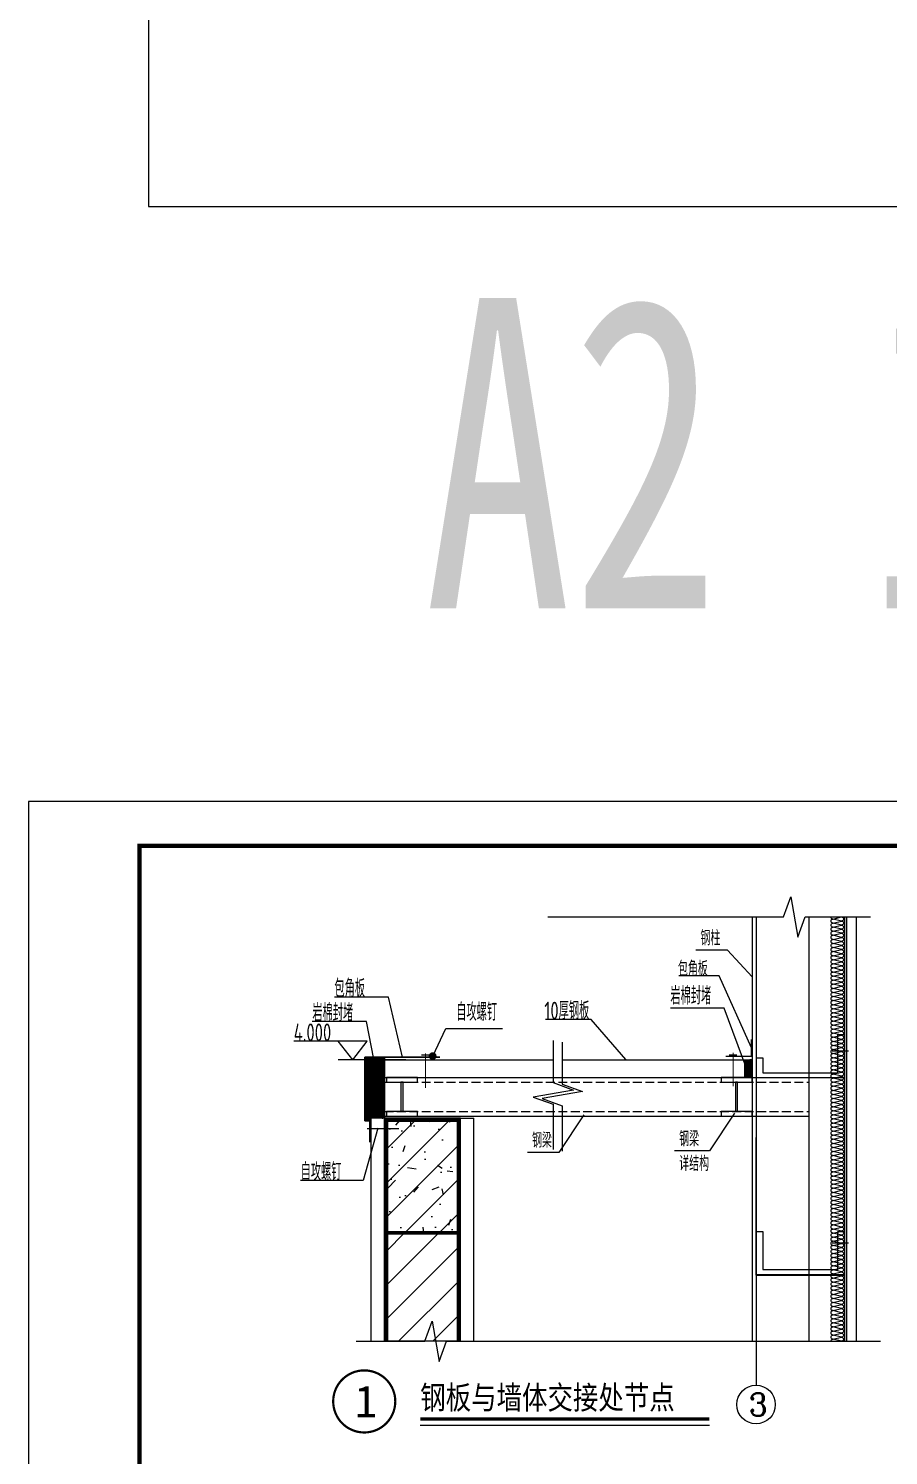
# Model space of a CAD drawing. Header units: inches. Extents: x -3733042 to -3450527, y 579159 to 997713.
# Drawn here: x -3733042 to -3728195, y 630672 to 638717 of the extents above; entities that cross this region are included whole.
import ezdxf

# ---------------------------------------------------------------- set-up
doc = ezdxf.new("R2010")
doc.units = ezdxf.units.IN
doc.header["$LTSCALE"] = 1000
doc.header["$MEASUREMENT"] = 0
doc.header["$PDSIZE"] = -5
doc.linetypes.add('DASH', pattern=[0.35, 0.25, -0.1])
doc.layers.get('0').update_dxf_attribs({"lineweight": 18})
doc.layers.get('Defpoints').update_dxf_attribs({"lineweight": 18})
for name, color, linetype, lineweight in [('A-看线', 125, 'Continuous', 18), ('AXIS', 30, 'Continuous', 18), ('AXIS_TEXT', 7, 'Continuous', 18), ('DIM_ELEV', 3, 'Continuous', 18), ('DIM_IDEN', 3, 'Continuous', 18), ('DIM_LEAD', 3, 'Continuous', 18), ('DIM_SYMB', 3, 'Continuous', 18), ('PUB_HATCH', 8, 'Continuous', 18), ('PUB_TEXT', 7, 'Continuous', 18), ('PUB_TITLE', 153, 'Continuous', 18), ('PUB_WALL', 9, 'Continuous', 18), ('S_STAIR', 9, 'Continuous', 18), ('SURFACE', 255, 'Continuous', 18), ('WALL', 6, 'Continuous', 18), ('填充', 8, 'Continuous', 18)]:
    doc.layers.add(name, color=color, linetype=linetype, lineweight=lineweight)
doc.styles.add('_TCH_AXIS', font='complex.shx', dxfattribs={"bigfont": 'gbcbig.shx'})
doc.styles.add('_TCH_DIM', font='simplex.shx', dxfattribs={"width": 0.7, "bigfont": 'gbcbig.shx'})
doc.styles.add('CHINESE', font='', dxfattribs={"width": 0.7})
doc.styles.add('COMPLEX', font='complex.shx')
doc.styles.get("Standard").update_dxf_attribs({"font": 'gbenor.shx', "bigfont": 'gbcbig.shx'})
doc.styles.add('黑体', font='', dxfattribs={"width": 0.8})
doc.styles.get('CHINESE').set_extended_font_data('黑体')
doc.styles.get('黑体').set_extended_font_data('黑体')
pattern_1 = [(45, (0, 0), (-0.8838834765, 0.8838834765), []), (135, (0, 0), (-0.8838834765, -0.8838834765), [])]

# ---------------------------------------------------------------- blocks, each defined once
blk = doc.blocks.new('_AXISO')
blk.add_circle((0, 0), 0.5)
at = {"layer": 'AXIS_TEXT', "style": 'COMPLEX', "width": 1.04167}
blk.add_attdef('A', (-0.25, -0.28), '', height=0.56, dxfattribs=at)
blk = doc.blocks.new('A$C25720DE8')
at = {"layer": 'PUB_TITLE'}
blk.add_lwpolyline([(89100, 0), (89100, 63000), (0, 63000), (0, 0)], close=True, dxfattribs=at)
blk.add_lwpolyline([(87600, 1500, 150, 150, 0), (87600, 61500, 150, 150, 0), (3750, 61500, 150, 150, 0), (3750, 1500, 150, 150, 0)], format="xyseb", close=True, dxfattribs=at)
blk = doc.blocks.new('$LinePat$岩棉板')
at = {"color": 0}
for p, q in [((0, -17), (12, -67)), ((12, -67), (24, -17))]:
    blk.add_line(p, q, dxfattribs=at)
for centre, start, end in [((12, -17), 360, 180), ((0, -67), 270, 0), ((24, -67), 180, 270)]:
    blk.add_arc(centre, 12, start, end, dxfattribs=at)
at = {"layer": 'Defpoints'}
blk.add_point((0, 0.1), dxfattribs=at)
at = {"layer": 'Defpoints', "color": 0}
blk.add_point((24, -84), dxfattribs=at)

msp = doc.modelspace()

# ---------------------------------------------------------------- hatches: boundary and pattern name
at = {"layer": 'PUB_HATCH'}
h = msp.add_hatch(dxfattribs=at)
h.set_pattern_fill('钢筋混凝土', color=256, style=0, pattern_type=0)
h.set_pattern_definition([(45, (0, 0), (-96.140311, 96.140311), []), (50, (0, 0), (-101.346613, 378.23071), [40.78888, -448.677676]), (355, (0, 0), (145.34991, 389.762614), [32.631104, -358.94214]), (100.4514, (32.5, -2.84), (-427.694095, 238.023667), [34.665212, -381.31735]), (46.1842, (0, 108.77), (-113.92657, 576.20513), [61.18332, -673.01651]), (96.6356, (48.37, 101.27), (-616.358575, 398.93797), [51.99782, -571.97593]), (351.1842, (0, 108.8), (508.31751, 529.77608), [48.94666, -538.41321]), (21, (54.4, 81.58), (94.730141, 379.941845), [40.78888, -448.677676]), (326, (54.4, 81.58), (316.086563, 270.42703), [32.631104, -358.94214]), (71.4514, (81.44, 63.33), (-258.67352, 415.5304), [34.665212, -381.31735]), (37.5, (0, 0), (6.6131583, 181.0448977), [0.01, -354.591327, 0.01, -364.380658, 0.01, -360.30177]), (7.5, (0, 0), (143.070823, 214.501491), [0.01, -207.75136, 0.01, -346.433551, 0.01, -137.322561]), (327.5, (-121.28, 0), (290.3202544, -12.266506), [0.01, -135.962932, 0.01, -424.204348, 0.01, -562.886539]), (317.5, (-175.66, 0), (317.166806, 54.442268), [0.01, -176.751812, 0.01, -281.715195, 0.01, -399.73102])])
h.paths.add_polyline_path([(-3731024.5, 632562.6), (-3730618.2, 632562.6), (-3730618.2, 631927.1), (-3731024.5, 631927.1)], flags=0)
h = msp.add_hatch(dxfattribs=at)
h.set_pattern_fill('普通砖', color=256, style=0, pattern_type=0)
h.set_pattern_definition([(45, (0, 0), (-96.1403497, 96.1403497), [])])
h.paths.add_polyline_path([(-3731024.5, 631927.1), (-3730618.2, 631927.1), (-3730618.2, 631316.2), (-3731024.5, 631316.2)], flags=0)
at = {"layer": '填充'}
h = msp.add_hatch(dxfattribs=at)
h.set_pattern_fill('ANSI37', color=256, scale=10, style=0)
h.set_pattern_definition(pattern_1)
h.paths.add_polyline_path([(-3731035.4, 632918.7), (-3731146.9, 632918.7), (-3731146.9, 632559.5), (-3731111.5, 632559.5), (-3731111.5, 632573.5), (-3731035.4, 632573.5)], flags=0)
h = msp.add_hatch(dxfattribs=at)
h.set_pattern_fill('ANSI37', color=256, scale=10, style=0)
h.set_pattern_definition(pattern_1)
h.paths.add_polyline_path([(-3729004.1, 632903.5), (-3728964.1, 632903.5), (-3728964.1, 632802.4), (-3729004.1, 632802.4)], flags=0)

# ---------------------------------------------------------------- linework, layer by layer
for p, q in [((-3728964.1, 633708.1), (-3728964.1, 631316.2)), ((-3728480, 632830), (-3728480, 633045.2)), ((-3728480, 633045.2), (-3728442, 633045.2)), ((-3731146.9, 632918.7), (-3731146.9, 632559.5)), ((-3730722.9, 632918.7), (-3731146.9, 632918.7)), ((-3728511.7, 632953.8), (-3728420.3, 632953.8)), ((-3731035.4, 632903.5), (-3731035.4, 632802.4)), ((-3731035.4, 632903.5), (-3730084.2, 632903.5)), ((-3730033.5, 632903.5), (-3729004.1, 632903.5)), ((-3729004.1, 632903.5), (-3729004.1, 632802.4)), ((-3728941.7, 632914.4), (-3728903.4, 632914.4)), ((-3728903.4, 632914.4), (-3728903.4, 632830)), ((-3728903.4, 632830), (-3728480, 632830)), ((-3731146.9, 632559.5), (-3731111.5, 632559.5)), ((-3731117.9, 632559.5), (-3731117.9, 632439.2)), ((-3731111.5, 632547.1), (-3731111.5, 632572.6)), ((-3731111.5, 631316.2), (-3731111.5, 632547.1)), ((-3731035.4, 632573.5), (-3731110.6, 632573.5)), ((-3730607.3, 632573.5), (-3730532.4, 632573.5)), ((-3730531.2, 632547.1), (-3730531.2, 632573.5)), ((-3730531.2, 631316.2), (-3730531.2, 632547.1)), ((-3728941.7, 631935.6), (-3728903.4, 631935.6)), ((-3728903.4, 631935.6), (-3728903.4, 631720.4)), ((-3728480, 631720.4), (-3728480, 631935.6)), ((-3728480, 631935.6), (-3728442, 631935.6)), ((-3728511.7, 631870.5), (-3728420.3, 631870.5)), ((-3728443.8, 631829.2), (-3728443.8, 631796.9)), ((-3728903.4, 631720.4), (-3728480, 631720.4))]:
    msp.add_line(p, q)
for points in [[(-3730782.8, 632929.7, 6.53, 6.53, 0), (-3730828.3, 632929.7, 6.53, 6.53, 0)], [(-3730804.5, 632939.8, 6.53, 6.53, 0), (-3730804.5, 632743.3, 6.53, 6.53, 0)], [(-3729048.8, 632929.7, 6.53, 6.53, 0), (-3729094.3, 632929.7, 6.53, 6.53, 0)], [(-3729070.9, 632942.2, 6.53, 6.53, 0), (-3729070.9, 632753.3, 6.53, 6.53, 0)], [(-3731134.1, 632515.1, 6.53, 6.53, 0), (-3730953.9, 632515.1, 6.53, 6.53, 0)], [(-3731129, 632533.1, 0.544, 0.544, 0), (-3731129, 632488.7, 0.544, 0.544, 0)]]:
    msp.add_lwpolyline(points, format="xyseb")
for points in [[(-3729004.1, 632903.5), (-3728964.1, 632903.5), (-3728964.1, 632802.4), (-3729004.1, 632802.4)], [(-3731024.5, 632562.6), (-3730618.2, 632562.6), (-3730618.2, 631927.1), (-3731024.5, 631927.1)], [(-3731024.5, 631927.1), (-3730618.2, 631927.1), (-3730618.2, 631316.2), (-3731024.5, 631316.2)]]:
    msp.add_lwpolyline(points, close=True)
msp.add_arc((-3731110.6, 632572.6), 0.906, 90, 180)
at = {"layer": 'A-看线'}
for p, q in [((-3731035.4, 632802.4), (-3728642, 632802.4)), ((-3731035.4, 632802.4), (-3731035.4, 632586)), ((-3731035.4, 632586), (-3728642, 632586))]:
    msp.add_line(p, q, dxfattribs=at)
at = {"layer": 'A-看线', "linetype": 'DASH', "ltscale": 0.2}
for p, q in [((-3731035.4, 632777.4), (-3728642, 632777.4)), ((-3731035.4, 632611), (-3728642, 632611))]:
    msp.add_line(p, q, dxfattribs=at)
at = {"layer": 'A-看线'}
msp.add_lwpolyline([(-3728443.8, 633708.1), (-3728443.8, 631690.9), (-3728939.9, 631690.9), (-3728939.9, 632465.2), (-3728939.9, 633708.1)], dxfattribs=at)
at = {"layer": 'AXIS'}
msp.add_line((-3728941.7, 631926.1), (-3728941.7, 631068.2), dxfattribs=at)
at = {"layer": 'DIM_ELEV'}
for p, q in [((-3731133.1, 633007.6), (-3731547, 633007.6)), ((-3731214.7, 632903.5), (-3731296.2, 633007.6)), ((-3731214.7, 632903.5), (-3731133.1, 633007.6)), ((-3730914.9, 632903.5), (-3731296.2, 632903.5))]:
    msp.add_line(p, q, dxfattribs=at)
at = {"layer": 'DIM_IDEN'}
msp.add_lwpolyline([(-3730974.7, 630977, 12.5, 12.5, 1), (-3731324.7, 630977, 12.5, 12.5, 1)], format="xyseb", close=True, dxfattribs=at)
at = {"layer": 'DIM_LEAD'}
for p, q in [((-3729103.4, 633521.2), (-3729281.2, 633521.2)), ((-3728963.4, 633371.2), (-3729103.4, 633521.2)), ((-3729148.9, 633376), (-3729376.4, 633376)), ((-3728966.9, 632970.2), (-3729148.9, 633376)), ((-3731012.9, 633256.1), (-3731317.9, 633256.1)), ((-3730934.9, 632918.7), (-3731012.9, 633256.1)), ((-3729120.5, 633193.2), (-3729424.6, 633193.2)), ((-3728993.9, 632850.2), (-3729120.5, 633193.2)), ((-3731137.2, 633118.3), (-3731442.3, 633118.3)), ((-3731095.6, 632906.5), (-3731137.2, 633118.3)), ((-3730764, 632923.8), (-3730689.2, 633079.3)), ((-3730764, 632923.8), (-3730689.2, 633079.3)), ((-3730689.2, 633079.3), (-3730370.1, 633079.3)), ((-3729870.5, 633130.3), (-3730128.6, 633130.3)), ((-3729674.6, 632903.7), (-3729870.5, 633130.3)), ((-3729063.9, 632602), (-3729203.9, 632389.5)), ((-3731072.6, 632518.4), (-3731155.2, 632221.9)), ((-3731072.6, 632518.4), (-3731155.2, 632221.9)), ((-3729912.7, 632593.2), (-3730052.7, 632380.7)), ((-3730052.7, 632380.7), (-3730230.3, 632380.7)), ((-3729203.9, 632389.5), (-3729401, 632389.5)), ((-3731155.2, 632221.9), (-3731508.3, 632221.9))]:
    msp.add_line(p, q, dxfattribs=at)
msp.add_lwpolyline([(-3730767.6, 632913.5, 21.8, 21.8, 1), (-3730760.5, 632934, 21.8, 21.8, 1)], format="xyseb", close=True, dxfattribs=at)
at = {"layer": 'DIM_SYMB'}
for points in [[(-3730114.8, 633708.1), (-3728787.8, 633708.1), (-3728746.2, 633822.3), (-3728705.9, 633593.9), (-3728665.4, 633708.1), (-3728297.2, 633708.1)], [(-3730084.2, 633011), (-3730084.2, 632774.2), (-3729970, 632732.6), (-3730198.4, 632692.4), (-3730084.2, 632651.9), (-3730084.2, 632396.8)], [(-3730033.5, 633002.9), (-3730033.5, 632766.1), (-3729919.3, 632724.6), (-3730147.8, 632684.3), (-3730033.5, 632643.8), (-3730033.5, 632388.7)], [(-3731195.8, 631316.2), (-3730809, 631316.2), (-3730767.5, 631430.4), (-3730727.2, 631202), (-3730686.7, 631316.2), (-3728239.5, 631316.2)], [(-3730834.1, 630842.9), (-3729204.3, 630842.9)]]:
    msp.add_lwpolyline(points, dxfattribs=at)
msp.add_lwpolyline([(-3730834.1, 630877.9, 17.5, 17.5, 0), (-3729204.3, 630877.9, 17.5, 17.5, 0)], format="xyseb", dxfattribs=at)
at = {"layer": 'PUB_HATCH'}
msp.add_line((-3728642, 631316.2), (-3728642, 633708.1), dxfattribs=at)
at = {"layer": 'PUB_TITLE'}
msp.add_lwpolyline([(-3643264.6, 637712.6), (-3643264.6, 700712.6), (-3732364.6, 700712.6), (-3732364.6, 637712.6)], close=True, dxfattribs=at)
msp.add_lwpolyline([(-3718441.5, 624109.3, 25, 25, 0), (-3718441.5, 634109.3, 25, 25, 0), (-3732416.5, 634109.3, 25, 25, 0), (-3732416.5, 624109.3, 25, 25, 0)], format="xyseb", close=True, dxfattribs=at)
at = {"layer": 'PUB_WALL'}
for points in [[(-3728443.8, 633708.1, 3.63, 3.63, 0), (-3728443.8, 631690.9, 3.63, 3.63, 0), (-3728939.9, 631690.9, 3.63, 3.63, 0), (-3728939.9, 632465.2, 3.63, 3.63, 0), (-3728939.9, 633708.1, 3.63, 3.63, 0)], [(-3728941.7, 632802.4, 3.63, 3.63, 0), (-3728442, 632802.4, 3.63, 3.63, 0)], [(-3728941.7, 632802.4, 3.63, 3.63, 0), (-3728442, 632802.4, 3.63, 3.63, 0)], [(-3730618.2, 631316.2, 21.8, 21.8, 0), (-3730618.2, 632562.6, 21.8, 21.8, 0), (-3731024.5, 632562.6, 21.8, 21.8, 0), (-3731024.5, 631316.2, 21.8, 21.8, 0)], [(-3730609.1, 631316.2, 3.63, 3.63, 0), (-3730609.1, 632571.7, 3.63, 3.63, 0), (-3731033.6, 632571.7, 3.63, 3.63, 0), (-3731033.6, 631316.2, 3.63, 3.63, 0)], [(-3730609.1, 631316.2, 3.63, 3.63, 0), (-3730609.1, 632571.7, 3.63, 3.63, 0), (-3731033.6, 632571.7, 3.63, 3.63, 0), (-3731033.6, 631316.2, 3.63, 3.63, 0)], [(-3731035.4, 631927.1, 21.8, 21.8, 0), (-3730607.3, 631927.1, 21.8, 21.8, 0)], [(-3731035.4, 631927.1, 3.63, 3.63, 0), (-3730607.3, 631927.1, 3.63, 3.63, 0)], [(-3731035.4, 631927.1, 3.63, 3.63, 0), (-3730607.3, 631927.1, 3.63, 3.63, 0)]]:
    msp.add_lwpolyline(points, format="xyseb", dxfattribs=at)
at = {"layer": 'S_STAIR'}
for p, q in [((-3728442, 631316.2), (-3728442, 633708.1)), ((-3729065.5, 632802.4), (-3728964.1, 632802.4)), ((-3728941.7, 632802.4), (-3728442, 632802.4)), ((-3731035.4, 631316.2), (-3731035.4, 632573.5)), ((-3730607.3, 632573.5), (-3731035.4, 632573.5)), ((-3730607.3, 631316.2), (-3730607.3, 632573.5)), ((-3728941.7, 631689.1), (-3728941.7, 632465.2)), ((-3731035.4, 631927.1), (-3730607.3, 631927.1)), ((-3728941.7, 631689.1), (-3728442, 631689.1))]:
    msp.add_line(p, q, dxfattribs=at)
at = {"layer": 'SURFACE'}
msp.add_lwpolyline([(-3731035.4, 632918.7), (-3731035.4, 632571.7)], dxfattribs=at)
at = {"layer": 'WALL', "color": 3}
for p, q in [((-3728431, 633708.1), (-3728431, 631316.2)), ((-3728376.8, 633708.1), (-3728376.8, 631316.2))]:
    msp.add_line(p, q, dxfattribs=at)
at = {"layer": 'WALL'}
for points in [[(-3729111.8, 632923.4), (-3728966.9, 632923.4), (-3728966.9, 633017.1)], [(-3731117.9, 632439.2), (-3731117.9, 632559.5), (-3731146.9, 632559.5), (-3731146.9, 632918.7), (-3730722.9, 632918.7)]]:
    msp.add_lwpolyline(points, dxfattribs=at)
at = {"layer": 'WALL', "color": 3}
for points in [[(-3730849.5, 632777.4), (-3730849.5, 632802.4), (-3731024.5, 632802.4), (-3731024.5, 632777.4)], [(-3730930.7, 632777.4), (-3730943.2, 632777.4), (-3730943.2, 632611), (-3730930.7, 632611)], [(-3728964.1, 632777.4), (-3728964.1, 632802.4), (-3729139.1, 632802.4), (-3729139.1, 632777.4)], [(-3729045.4, 632777.4), (-3729057.9, 632777.4), (-3729057.9, 632611), (-3729045.4, 632611)], [(-3730849.5, 632586), (-3730849.5, 632611), (-3731024.5, 632611), (-3731024.5, 632586)], [(-3728964.1, 632586), (-3728964.1, 632611), (-3729139.1, 632611), (-3729139.1, 632586)]]:
    msp.add_lwpolyline(points, close=True, dxfattribs=at)

# ---------------------------------------------------------------- block references
at = {"layer": 'AXIS'}
ref = msp.add_blockref('_AXISO', (-3728941.7, 630959.4), dxfattribs=dict(at, xscale=217.540691243082, yscale=217.540691243082, zscale=217.540691243082))
ref.add_attrib('A', '3', (-3728983.9, 630896), dxfattribs={"layer": 'AXIS_TEXT', "height": 126.7, "style": '_TCH_AXIS'})
at = {"layer": 'PUB_HATCH', "xscale": -0.9582769448304019, "yscale": 0.9507032099721148, "zscale": 0.9507032099721148, "rotation": 270}
for p in [(-3728443.8, 633685.1), (-3728443.8, 633662.1), (-3728443.8, 633639.1), (-3728443.8, 633616.1), (-3728443.8, 633593.1), (-3728443.8, 633570.1), (-3728443.8, 633547.1), (-3728443.8, 633524.1), (-3728443.8, 633501.1), (-3728443.8, 633478.1), (-3728443.8, 633455.1), (-3728443.8, 633432.1), (-3728443.8, 633409.1), (-3728443.8, 633386.1), (-3728443.8, 633363.1), (-3728443.8, 633340.1), (-3728443.8, 633317.1), (-3728443.8, 633294.1), (-3728443.8, 633271.1), (-3728443.8, 633248.1), (-3728443.8, 633225.1), (-3728443.8, 633202.1), (-3728443.8, 633179.1), (-3728443.8, 633156.1), (-3728443.8, 633133.1), (-3728443.8, 633110.1), (-3728443.8, 633087.1), (-3728443.8, 633064.1), (-3728443.8, 633041.1), (-3728443.8, 633018.1), (-3728443.8, 632995.1), (-3728443.8, 632972.1), (-3728443.8, 632949.1), (-3728443.8, 632926.1), (-3728443.8, 632903.1), (-3728443.8, 632880.1), (-3728443.8, 632857.1), (-3728443.8, 632834.1), (-3728443.8, 632811.1), (-3728443.8, 632788.1), (-3728443.8, 632765.1), (-3728443.8, 632742.1), (-3728443.8, 632719.1), (-3728443.8, 632696.1), (-3728443.8, 632673.1), (-3728443.8, 632650.1), (-3728443.8, 632627.1), (-3728443.8, 632604.1), (-3728443.8, 632581.1), (-3728443.8, 632558.1), (-3728443.8, 632535.1), (-3728443.8, 632512.1), (-3728443.8, 632489.1), (-3728443.8, 632466.1), (-3728443.8, 632443.1), (-3728443.8, 632420.1), (-3728443.8, 632397.1), (-3728443.8, 632374.1), (-3728443.8, 632351.1), (-3728443.8, 632328.1), (-3728443.8, 632305.1), (-3728443.8, 632282.2), (-3728443.8, 632259.2), (-3728443.8, 632236.2), (-3728443.8, 632213.2), (-3728443.8, 632190.2), (-3728443.8, 632167.2), (-3728443.8, 632144.2), (-3728443.8, 632121.2), (-3728443.8, 632098.2), (-3728443.8, 632075.2), (-3728443.8, 632052.2), (-3728443.8, 632029.2), (-3728443.8, 632006.2), (-3728443.8, 631983.2), (-3728443.8, 631960.2), (-3728443.8, 631937.2), (-3728443.8, 631914.2), (-3728443.8, 631891.2), (-3728443.8, 631868.2), (-3728443.8, 631845.2), (-3728443.8, 631822.2), (-3728443.8, 631799.2), (-3728443.8, 631776.2), (-3728443.8, 631753.2), (-3728443.8, 631730.2), (-3728443.8, 631707.2), (-3728443.8, 631684.2), (-3728443.8, 631661.2), (-3728443.8, 631638.2), (-3728443.8, 631615.2), (-3728443.8, 631592.2), (-3728443.8, 631569.2), (-3728443.8, 631546.2), (-3728443.8, 631523.2), (-3728443.8, 631500.2), (-3728443.8, 631477.2), (-3728443.8, 631454.2), (-3728443.8, 631431.2), (-3728443.8, 631408.2), (-3728443.8, 631385.2), (-3728443.8, 631362.2), (-3728443.8, 631339.2), (-3728443.8, 631316.2)]:
    msp.add_blockref('$LinePat$岩棉板', p, dxfattribs=at)
at = {"layer": 'SURFACE', "xscale": 0.1666666666666667, "yscale": 0.1666666666666667, "zscale": 0.1666666666666667}
msp.add_blockref('A$C25720DE8', (-3733041.5, 623859.3), dxfattribs=at)

# ---------------------------------------------------------------- texts
at = {"layer": 'DIM_SYMB', "color": 7, "style": '_TCH_DIM', "width": 0.7}
msp.add_text('包角板', height=84.4, dxfattribs=at).set_placement((-3729381.9, 633374.6))
at = {"layer": 'DIM_SYMB', "color": 7, "width": 0.8}
for s, p in [('包角板', (-3731317.9, 633256.1)), ('岩棉封堵', (-3729424.6, 633214.5)), ('10厚钢板', (-3730134.9, 633130.3)), ('岩棉封堵', (-3731442.3, 633118.3)), ('自攻螺钉', (-3730631.3, 633122.6)), ('4.000', (-3731547, 633007.6)), ('自攻螺钉', (-3731508.3, 632221.9))]:
    msp.add_text(s, height=100, dxfattribs=at).set_placement(p)
at = {"layer": 'PUB_TEXT'}
for s, height, style, width, p in [('钢柱', 84.4, '_TCH_DIM', 0.7, (-3729254.9, 633547.4)), ('钢梁', 84.4, '_TCH_DIM', 0.7, (-3730204.1, 632407)), ('钢梁', 84.4, '_TCH_DIM', 0.7, (-3729374.7, 632415.7)), ('详结构', 84.4, '_TCH_DIM', 0.7, (-3729374.7, 632275.7)), ('钢板与墙体交接处节点', 131.43, '黑体', 0.8, (-3730834.1, 630933.5)), ('1', 180.4, '黑体', 1.03488, (-3731203.4, 630886.8))]:
    msp.add_text(s, height=height, dxfattribs=dict(at, style=style, width=width)).set_placement(p)
at = {"layer": 'PUB_TEXT', "insert": (-3730813.7, 635419.7), "char_height": 1750, "width": 9073.947, "attachment_point": 7, "style": 'CHINESE'}
msp.add_mtext('A2 1:25', dxfattribs=at)

doc.saveas('drawing.dxf')
